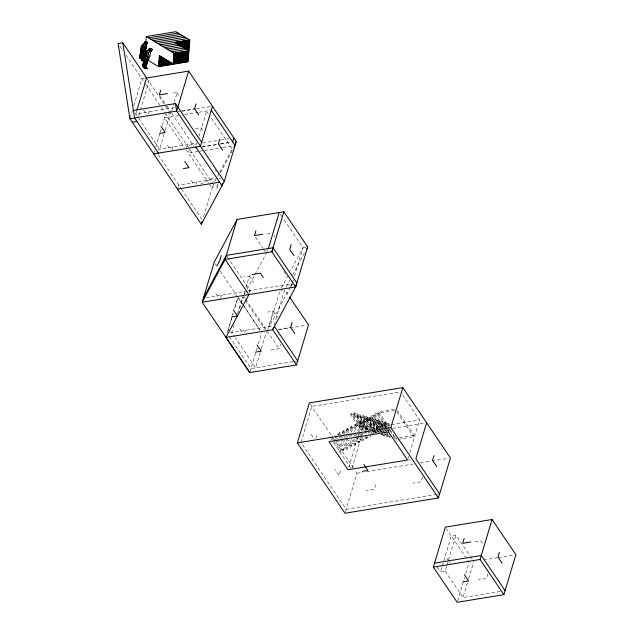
<?xml version="1.0" encoding="UTF-8"?>
<svg xmlns="http://www.w3.org/2000/svg" width="634" height="634" viewBox="0 0 634 634"><rect width="100%" height="100%" fill="white"/><g stroke="black" fill="none" stroke-linecap="round" stroke-linejoin="round"><path stroke-width="0.48" stroke-dasharray="3.17 2.38" d="M228.026 330.544L232.274 316.342M232.559 315.391L233.13 313.497L231.981 317.285M130.2 117.805L132.435 110.364M133.829 105.712L141.921 78.743L146.597 77.974L169.841 112.337M136.651 111.124L135.795 113.969L174.992 107.558M138.743 115.594L140.162 110.855M140.447 109.904L148.974 81.493L146.169 81.952M148.53 113.946L149.244 111.568M154.197 152.303L154.68 150.702M155.766 147.08L159.998 132.966M160.283 132.023L161.131 129.201M162.256 125.437L165.72 113.906L213.317 184.248L203.268 217.724M164.111 134.083L159.594 149.141L134.844 112.559M165.236 130.319L170.387 113.145L168.525 113.454M171.735 110.681L173.914 103.413M174.184 102.502L177.187 92.501L171.632 93.412M172.091 149.901L173.042 146.731M186.174 148.76L187.133 145.558L196.873 143.966M177.995 187.466L178.717 185.073L217.914 178.661M189.518 149.077L188.314 153.079L198.83 151.36M198.957 136.437L206.581 111.029L208.229 113.462M196.128 184.28L196.841 181.903M216.883 189.178L218.516 183.741M220.553 298.218L221.504 295.048M227.432 332.446L231.695 318.236M234.097 325.052L231.822 332.628L234.588 336.717M237.504 313.679L242.624 296.633L244.835 299.906M239.628 308.71L243.171 296.894M244.803 291.442L243.44 295.983L245.104 298.44M245.897 287.804L249.439 275.988L243.884 276.899M249.63 292.179L250.113 290.578L228.525 258.68M266.922 251.357L267.469 249.534M244.589 332.596L245.303 330.219M249.986 371.762L256.191 351.165M256.35 350.562L257.309 347.44M258.339 343.929L261.771 332.565M260.17 352.639L255.621 367.791L235.143 337.534M261.303 348.851L266.423 331.804M267.786 329.339L273.238 311.159L267.683 312.063M274.197 324.798L284.706 289.754L289.136 296.292M290.721 286.528L291.537 283.818M292.456 282.748L293.312 279.911M294.445 276.123L302.997 247.704L290.586 270.821M270.892 350.087L279.142 348.74L280.569 343.985M300.952 442.405L311.746 406.418L400.545 391.899M315.978 438.102L316.691 435.724M394.356 409.199L378.783 411.751L377.864 414.81L370.85 415.952L369.931 419.011L362.925 420.16L362.006 423.219L355 424.368L354.081 427.427L347.067 428.568L346.148 431.627L339.142 432.776L338.223 435.835L339.8 438.165M394.871 410.57L374.821 413.851L373.901 416.91L366.888 418.06L365.969 421.119L358.963 422.26L358.044 425.319L351.03 426.468L350.119 429.527L343.105 430.676L342.186 433.735L335.18 434.876M333.841 440.86L340.133 450.172L339.681 451.701L343.184 451.131L344.103 448.064L338.326 439.536M350.689 414.985L357.703 413.844L366.626 427.031L359.613 428.18L350.689 414.985L351.149 413.455L354.652 412.885L363.583 426.072L362.664 429.131L369.67 427.99L360.746 414.802L353.74 415.944L362.664 429.131M353.74 415.944L354.652 412.885M340.49 470.896L339.063 475.651L334.863 469.445M340.133 450.172L347.147 449.023L348.066 445.964L343.343 438.982M368.338 429.662L365.707 430.09L356.784 416.903L357.703 413.844M344.103 448.064L351.109 446.922L352.029 443.863L348.351 438.435M368.758 431.049L359.827 417.861L360.746 414.802M359.613 428.18L360.072 426.65L351.149 413.455M348.066 445.964L355.072 444.822L355.991 441.755L354.414 439.433M371.278 431.231L362.878 418.812L363.797 415.753L356.784 416.903M348.716 467.369L357.441 438.3M357.719 437.357L358.575 434.512M352.029 443.863L359.042 442.714L359.953 439.655L357.853 436.557M373.798 431.405L365.921 419.771L366.84 416.712L359.827 417.861M362.371 433.291L351.577 469.287L332.327 440.836M365.707 430.09L366.626 427.031M355.991 441.755L363.005 440.614L363.924 437.555L370.93 436.406L369.353 434.084M375.265 430.034L368.972 420.73L369.884 417.671L362.878 418.812M363.797 415.753L372.721 428.941L369.21 429.519L369.67 427.99M359.953 439.655L366.967 438.514L367.427 436.977M377.793 430.217L372.015 421.681L372.935 418.622L365.921 419.771M345.443 511.63L356.966 473.241L354.747 469.968M379.79 429.622L375.059 422.64L375.978 419.581L368.972 420.73M375.304 431.429L374.845 432.959L378.355 432.388L377.301 430.835M377.285 429.876L378.863 432.206L375.352 432.776L375.811 431.247M382.31 429.804L378.11 423.599L379.029 420.54L372.015 421.681M385.353 430.763L381.153 424.55L382.072 421.491L375.059 422.64M386.296 428.616L384.204 425.509L385.115 422.45L378.11 423.599M390.116 434.829L383.982 435.827L384.901 432.768L383.332 430.438M381.153 424.55L388.166 423.409L387.707 424.939L384.204 425.509M389.664 436.358L387.033 436.786L387.953 433.727L380.939 434.869L381.399 433.339L379.821 431.017M388.824 430.961L389.387 429.099M375.756 484.653L374.329 489.408L366.087 490.764M390.536 436.216L390.076 437.745L387.453 433.862M398.12 439.338L413.693 436.786L414.153 435.257L397.391 410.483M408.145 458.16L408.7 456.306M409.818 452.581L419.581 420.033L402.178 394.308M422.498 477.014L421.063 481.769L412.821 483.116M446.59 566.424L445.171 571.163L440.495 571.923L441.914 567.192M442.199 566.241L451.297 535.936L455.965 535.167L470.032 555.947M446.875 565.48L455.965 535.167M457.621 600.699L464.595 577.463M465.736 573.675L469.144 562.31L446.455 528.78M500.297 591.443L463.018 597.537L467.567 582.384M468.7 578.596L473.82 561.542M487.942 573.73L486.508 578.485L478.266 579.833M214.688 181.681L215.608 179.969M217.446 176.537L219.277 173.114M219.736 172.258L233.043 147.429M213.951 184.819L212.113 188.243L208.792 183.337M220.37 172.836L232.757 149.719L210.971 117.52M216.63 186.856L218.35 183.638M244.359 294.271L245.279 292.559M247.109 289.136L266.383 253.172M249.194 292.29L250.113 290.578M281.409 287.947L287.844 275.956M286.085 287.186L289.762 280.331M292.504 275.196L304.455 252.934M290.34 287.123L269.236 326.51L280.038 290.515L282.835 290.055M290.8 286.267L292.171 283.699L248.163 290.895M291.466 285.934L292.329 284.325M200.709 184.018L213.935 177.417M178.003 111.386L180.928 110.91M181.895 110.752L194.559 108.676M181.863 111.267L195.248 109.08M196.199 108.921L212.453 106.266M178.78 115.578L164.515 117.908L184.288 147.128M184.534 114.635L197.951 112.44M198.91 112.281L210.322 110.419M195.43 128.583L200.986 127.672L203.609 131.555M157.723 149.442L196.984 143.022M202.714 143.015L220.244 140.146M221.211 139.987L229.001 138.719M202.191 146.906L219.396 144.092M220.347 143.934L227.994 142.682M202.175 147.009L216.78 144.623M220.672 143.981L231.386 142.23M199.789 151.201L203.609 150.575M204.568 150.417L221.773 147.603M222.732 147.453L230.38 146.2M218.865 178.503L220.783 178.194M266.819 234.089L271.455 233.328M305.786 247.244L302.973 247.704L283.049 218.262M206.296 297.742L247.189 291.054M229.952 332.929L273.912 325.741M277.954 329.403L290.61 327.334M279.293 329.696L289.033 328.103M290.007 327.944L306.563 325.242M292.924 361.697L250.945 368.56L229.365 336.662M293.883 361.538L296.752 361.071M360.072 426.65L363.583 426.072M390.275 424.828L359.993 429.773L361.895 432.586M391.257 424.661L419.581 420.033M387.247 426.468L383.744 427.039L374.821 413.851M363.353 433.133L366.286 432.657M392.66 428.338L424.764 423.092M371.801 432L378.807 430.858M379.314 430.668L381.074 430.383M373.6 433.062L371.849 433.347L369.749 430.248M393.579 437.167L395.339 436.881M394.879 438.411L396.63 438.126L396.171 439.655L389.141 429.266M399.547 437.65L414.153 435.257M408.296 460.007L410.206 459.698M356.966 473.241L362.807 472.282M366.698 471.648L413.431 464.001M420.247 462.891L430.961 461.14M431.936 460.981L448.484 458.271M436.715 494.425L346.164 509.229L302.046 444.03M437.69 494.266L439.639 493.941M475.056 541.816L480.612 540.905L483.235 544.78M483.75 559.925L497.381 557.69M498.356 557.532L513.928 554.988M280.283 214.173L282.495 217.446M396.932 412.013L413.693 436.786M177.187 92.501L180.864 97.937M273.951 235.507L275.005 237.061M388.166 423.409L389.736 425.731M215.243 170.015L216.352 171.648M283.873 271.431L285.53 273.88M378.783 411.751L388.753 426.492M385.115 422.45L389.316 428.655M389.839 429.432L394.039 435.637M378.324 413.281L388.602 428.465M384.656 423.98L387.81 428.632M388.333 429.408L389.387 430.961M377.864 414.81L386.264 427.221M382.072 421.491L386.795 428.473M387.319 429.25L388.373 430.803M386.827 429.392L387.873 430.938M381.613 423.021L385.29 428.457M385.813 429.234L386.859 430.779M159.831 95.718L166.322 105.307M166.861 106.108L171.188 112.503M171.743 113.32L193.877 146.034M255.565 237.187L263.134 248.377M263.673 249.178L265.297 251.579M379.029 420.54L384.798 429.067M385.321 429.844L387.422 432.951M470.571 556.747L472.195 559.148M374.361 415.381L382.754 427.791M378.569 422.07L383.816 429.828M384.339 430.605L385.916 432.927M386.439 433.704L387.493 435.257M375.978 419.581L382.801 429.67M373.901 416.91L381.248 427.768M382.833 430.581L384.41 432.903M384.933 433.68L387.033 436.786M375.518 421.111L381.296 429.646M381.819 430.423L383.919 433.521M372.935 418.622L380.281 429.487M380.804 430.264L381.858 431.809M370.85 415.952L378.728 427.593M380.313 430.399L382.413 433.505M382.936 434.274L383.982 435.827M119.778 46.028L123.099 50.934M125.873 55.023L145.241 83.648M145.796 84.465L165.165 113.098M379.901 430.431L380.947 431.976M381.478 432.753L384.101 436.636M372.475 420.152L379.298 430.24M370.391 417.481L378.268 429.123M369.884 417.671L378.284 430.082M378.316 430.993L379.893 433.323M369.931 419.011L376.762 429.099M369.424 419.201L376.778 430.058M185.936 149.561L208.237 182.521M366.84 416.712L375.764 429.9M375.796 430.811L377.896 433.918M366.888 418.06L374.234 428.917M366.381 418.242L374.781 430.652M366.428 419.589L373.252 429.67M373.783 430.446L375.352 432.776M363.337 417.283L373.846 432.753M360.286 416.332L369.21 429.519M362.466 421.689L368.243 430.224M368.766 431.001L370.343 433.323M357.243 415.373L366.167 428.56M362.006 423.219L366.729 430.201M367.26 430.977L368.829 433.307M354.2 414.414L363.123 427.601M358.963 422.26L364.209 430.018M364.732 430.795L367.363 434.678M358.503 423.789L363.227 430.771M358.044 425.319L361.721 430.755M364.867 435.407L366.967 438.514M143.617 110.11L146.771 114.77M167.416 145.281L170.57 149.941M191.214 180.452L194.369 185.104M447.041 558.514L448.618 560.844M449.141 561.613L450.195 563.166M355 424.368L359.724 431.35M360.247 432.126L362.347 435.225M354.541 425.897L358.741 432.103M359.264 432.879L360.833 435.201M361.364 435.978L363.464 439.085M354.081 427.427L357.227 432.079M357.75 432.856L359.327 435.186M359.85 435.962L363.005 440.614M249.439 275.988L253.64 282.193M273.238 311.159L277.438 317.365M351.03 426.468L354.707 431.897M355.23 432.673L357.33 435.78M350.57 427.998L353.724 432.65M354.248 433.426L355.825 435.756M356.348 436.533L359.502 441.185M350.119 429.527L352.211 432.634M352.742 433.402L354.311 435.732M354.842 436.509L359.042 442.714M445.171 571.163L463.018 597.537M347.067 428.568L349.691 432.451M350.222 433.228L352.322 436.327M346.608 430.098L348.708 433.204M349.231 433.981L350.808 436.303M352.908 439.41L355.531 443.293M346.148 431.627L347.202 433.18M347.725 433.957L349.302 436.287M351.402 439.386L355.072 444.822M158.238 154.807L180.928 188.338M181.482 189.162L202.515 220.236M226.314 255.407L227.971 257.864M437.254 567.129L440.495 571.923M343.105 430.676L345.205 433.775M345.728 434.552L347.828 437.658M342.645 432.206L346.322 437.634M346.846 438.411L351.569 445.393M343.24 435.289L344.809 437.611M345.34 438.387L351.109 446.922M339.142 432.776L340.189 434.33M340.712 435.106L342.812 438.205M339.729 435.859L341.306 438.181M341.829 438.958L347.606 447.493M340.323 438.942L347.147 449.023M245.659 299.256L266.137 329.514M267.239 331.154L279.142 348.74M245.39 300.722L264.758 329.347M335.703 435.653L337.803 438.76M334.72 436.406L336.289 438.736M336.82 439.513L343.644 449.601M335.307 439.489L343.184 451.131M215.283 263.863L218.048 267.952M220.26 271.225L236.862 295.761M237.417 296.577L242.402 303.94M242.957 304.756L260.114 330.108M310.319 404.31L332.612 437.254M333.167 438.07L354.192 469.152M238.503 298.218L243.48 305.58M244.035 306.396L260.083 330.116M331.21 436.984L333.31 440.083M330.75 438.514L331.804 440.059M215.877 293.597L219.023 298.257M239.676 328.769L242.822 333.421M311.064 434.274L314.218 438.926M237.663 298.345L234.548 308.766L237.663 298.345"/><path stroke-width="0.95" d="M143.863 51.933L144.893 52.915L144.71 51.441L143.514 50.775L142.634 51.734L140.621 57.337L140.899 58.534L139.496 57.979L141.168 50.76L142.935 50.387L140.574 56.925L140.899 58.534L140.027 57.924L140.051 54.001L142.959 48.105L144.124 46.813L145.725 46.979L144.861 55.372L141.842 60.745L142.824 60.801L142.301 58.502L144.584 53.993L143.863 51.933L142.745 52.234L142.761 53.272L143.458 53.47M144.33 54.128L144.52 59.144L142.325 65.659L143.11 66.562L144.092 66.11L146.731 59.105L146.113 59.12L145.828 61.593L144.092 66.11M145.828 61.593L144.552 61.482L144.393 65.128L143.11 66.562L145.574 64.795L144.393 65.128L143.189 64.367L146.137 56.157L146.731 52.479L144.742 56.244M151.708 49.706L151.352 48.509L151.368 50.173M151.962 50.3L151.027 50.791L152.295 49.753L151.677 48.826L149.941 48.477L148.657 49.317L149.434 50.783M146.335 36.534L144.592 58.209L158.5 66.625L188.052 61.799L189.796 40.124L175.887 31.7L146.335 36.534L174.144 53.375L188.924 50.958L175.016 42.533L189.796 40.124M158.5 66.625L159.372 55.792L173.272 64.208L174.144 53.375M158.817 66.475L159.681 55.752M159.411 66.38L160.236 56.085M159.998 66.285L160.79 56.426M160.592 66.19L161.353 56.759M161.179 66.087L161.908 57.1M161.773 65.991L162.463 57.432M162.359 65.896L163.017 57.765M162.954 65.801L163.572 58.106M163.54 65.706L164.127 58.439M164.135 65.611L164.681 58.78M164.721 65.508L165.236 59.113M165.315 65.413L165.791 59.453M165.902 65.318L166.346 59.786M166.496 65.223L166.9 60.127M167.083 65.128L167.455 60.46M167.677 65.025L168.018 60.793M168.264 64.93L168.573 61.133M168.858 64.834L169.127 61.466M169.444 64.739L169.682 61.807M170.031 64.644L170.237 62.14M170.625 64.549L170.792 62.481M171.212 64.446L171.346 62.814M171.806 64.351L171.901 63.154M172.393 64.256L172.456 63.487M175.864 42.819L175.911 42.296M176.426 43.16L176.498 42.193M176.981 43.492L177.092 42.098M177.536 43.833L177.678 42.002M178.091 44.166L178.273 41.907M178.645 44.507L178.859 41.812M179.2 44.84L179.454 41.709M179.755 45.18L180.04 41.614M180.31 45.513L180.635 41.519M180.864 45.846L181.221 41.424M181.419 46.187L181.815 41.329M181.974 46.52L182.402 41.234M182.537 46.861L182.996 41.131M183.091 47.193L183.583 41.036M183.646 47.534L184.177 40.941M184.201 47.867L184.763 40.845M184.756 48.208L185.358 40.75M185.31 48.541L185.944 40.647M185.865 48.873L186.539 40.552M186.42 49.214L187.125 40.457M186.975 49.547L187.712 40.362M187.529 49.888L188.306 40.267M188.084 50.221L188.892 40.172M188.639 50.561L189.487 40.069M146.486 44.134L147.136 42.914L146.858 41.796L144.584 43.683L143.268 43.794L142.761 46.488L140.732 50.324L141.35 46.393L144.417 43.469L145.321 44.523L146.486 44.134L146.858 41.796L145.091 41.559L144.393 43.492L142.254 46.203L140.732 50.324L141.422 52.051L142.761 53.272L142.745 52.234L143.577 54.318L141.422 59.002L141.842 60.745L141.453 58.899L142.333 56.054L143.577 54.318M143.823 61.252L144.164 57.773M144.6 58.407L144.829 56.188L146.731 52.479M148.657 49.317L148.824 50.268M145.725 46.979L145.931 45.323L144.417 43.469L143.379 44.087L144.584 43.683L145.408 44.428L147.136 42.914L146.113 42.613L145.875 41.693L144.932 42.248M146.137 56.157L148.356 54.484L148.705 51.893M149.347 55.792L147.762 56.315L146.113 59.12L148.047 58.677L146.953 64.137L145.051 68.638L143.308 67.434L145.558 62.433M149.925 50.474L149.236 50.078L149.259 49.309L151.621 49.452L151.415 51.362L150.195 51.901L149.378 50.712L147.556 50.173L145.186 51.837M139.496 57.979L140.027 57.924L142.935 50.387L144.71 51.441L145.186 47.304L144.124 46.813L142.127 47.59L144.124 46.813M145.186 49.278L146.272 48.652L146.676 46.821L145.931 45.323M151.32 49.032L149.798 48.969L149.069 49.801L148.863 50.672L150.195 51.901L150.258 53.51L149.87 56.854L148.118 58.867L148.491 59.39M142.206 47.724L143.268 43.794L141.35 46.393L141.2 49.618L140.621 50.411L141.422 52.051M144.092 60.389L144.988 57.203M140.732 50.324L143.268 43.794M136.928 110.181L146.597 77.974L122.798 42.811L118.122 43.572L129.922 118.732L201.319 224.238L224.254 181.427L236.252 141.437L188.655 71.095L145.812 78.101M160.719 90.163L159.292 94.918L167.535 93.563M188.655 71.095L176.656 111.093L224.254 181.427M195.985 103.921L194.559 108.676L198.759 114.889M212.453 106.266L200.455 146.256L153.721 153.903M219.776 139.092L218.35 143.847L222.55 150.052M201.319 224.238L202.151 221.448M232.67 141.921L233.875 137.919M222.677 183.305L221.963 185.707L195.779 147.025M221.234 255.51L219.641 260.82L217.074 265.614M295.65 286.933L307.672 246.935L283.85 211.772L237.108 219.412L225.118 259.409L202.175 302.22L249.772 372.554L296.506 364.915L308.504 324.925L289.69 297.116M255.906 230.831L254.48 235.586L262.73 234.239M268.372 248.528L279.174 212.541M283.85 211.772L271.851 251.761L295.674 286.925L272.707 329.743L225.95 337.391L249.748 372.554M291.172 244.597L289.746 249.352L293.946 255.557M273.27 327.881L272.707 329.743L296.506 364.915M292.036 322.579L290.61 327.334L294.81 333.539M297.37 442.889L309.368 402.899L402.836 387.62L450.433 457.954L438.435 497.944L344.967 513.231L297.37 442.889L390.837 427.609L402.836 387.62M426.634 422.783L415.841 458.778L439.639 493.941M433.965 455.608L432.539 460.363L436.739 466.569M433.347 567.129L445.345 527.139L492.079 519.5L515.878 554.671L503.879 594.66L457.146 602.3L433.347 567.129L480.081 559.489L492.079 519.5M464.143 538.559L462.717 543.314L470.959 541.967M499.41 552.325L497.983 557.08L502.183 563.285M142.333 56.054L141.422 59.002L142.824 60.801L142.301 58.502M147.849 59.731L145.994 64.446M144.473 50.807L143.744 50.649L145.186 47.304L146.272 48.652M144.829 56.188L144.275 57.282L144.71 57.852M235.333 143.149L236.252 141.437M234.136 147.151L235.048 145.432L211.257 110.268M237.108 219.412L214.173 262.222L202.175 302.22L295.674 286.925L296.847 282.93L273.048 247.767L271.875 251.761L225.118 259.409L248.908 294.572L225.973 337.383M203.379 298.218L226.314 255.407L273.072 247.759M306.729 248.655L307.672 246.935M150.947 50.712L151.415 51.362L150.028 51.885L151.621 49.452M140.027 57.924L140.574 56.925M141.794 53.739L143.514 50.775L142.935 50.387M142.127 47.59L144.267 44.855L145.63 44.959M144.053 66.554L146.716 62.053L147.223 59.77L147.611 61.53L145.297 67.402L147.706 68.662L145.051 68.638L145.059 66.76L147.706 68.662L143.308 67.434L144.053 66.554L145.558 67.228M149.442 51.362L149.87 50.672L149.069 49.801M145.234 51.972L147.556 50.173M141.453 58.899L142.206 57.789M140.621 50.411L142.959 48.105L143.07 49.951L143.744 50.649M145.043 56.275L144.275 57.282L144.235 55.657M141.715 52.828L142.634 51.734L141.168 50.76L141.263 53.375M145.836 45.941L145.408 44.428M144.837 49.08L145.883 48.002M145.416 52.02L146.66 50.823M145.321 44.523L147.136 42.914L145.321 44.523L144.417 43.469M151.027 50.458L151.645 49.928M142.325 65.659L144.489 64.367L143.189 64.367M146.296 59.39L148.047 58.677M149.069 48.913L150.757 48.446L152.295 49.753M149.481 50.482L148.863 50.672L149.378 50.712M143.07 49.951L142.198 50.221L141.81 49.626M148.554 37.881L178.106 33.047M150.86 39.276L180.413 34.442M153.159 40.671L182.711 35.837M155.465 42.066L185.017 37.232M157.771 43.461L187.323 38.634M160.077 44.855L189.629 40.029M162.383 46.258L177.155 43.841M164.689 47.653L179.462 45.236M166.996 49.048L181.768 46.631M169.294 50.443L184.074 48.026M171.6 51.837L186.38 49.42M173.906 53.232L188.686 50.823M173.851 53.565L188.623 51.148M173.779 54.429L188.552 52.02M173.708 55.301L188.48 52.884M173.637 56.164L188.417 53.747M173.565 57.028L188.346 54.611M173.502 57.892L188.274 55.483M173.431 58.764L188.203 56.347M173.359 59.628L188.132 57.211M173.288 60.492L188.068 58.074M173.217 61.355L187.997 58.946M173.153 62.227L187.926 59.81M173.082 63.091L187.854 60.674M173.011 63.955L187.791 61.538M133.417 110.451L175.475 103.572L201.652 142.262M129.922 118.732L176.656 111.093L175.475 103.572M132.3 122.251L136.976 121.482M159.633 133.402L165.189 132.498L160.988 126.285M183.432 168.573L188.987 167.661L184.787 161.456M177.52 189.067L219.578 182.188M252.134 274.514L260.384 273.167L263.213 277.351M231.886 316.889L237.441 315.978L233.241 309.772M255.684 352.06L261.24 351.149L257.039 344.944M362.347 471.324L367.902 470.42L363.702 464.215M434.544 563.135L481.285 555.487L505.084 590.658M463.058 581.806L468.613 580.895L464.413 574.689M146.676 46.821L146.089 46.647M149.941 48.477L151.883 49.064M145.091 41.559L146.676 43.722M149.798 48.969L150.044 49.357M144.552 61.482L145.543 62.481M390.837 427.609L438.435 497.944M480.081 559.489L503.879 594.66M158.397 153.135L134.598 117.964L122.798 42.811M274.467 326.565L297.711 360.912M147.762 56.315L148.847 58.32M146.914 51.124L148.356 54.484M144.235 53.565L144.861 55.372M142.777 46.155L142.816 47.067M388.547 431.889L328.959 441.629L347.995 469.77L407.583 460.022L388.547 431.889M143.767 55.316L142.713 53.042L143.767 55.316"/></g></svg>
